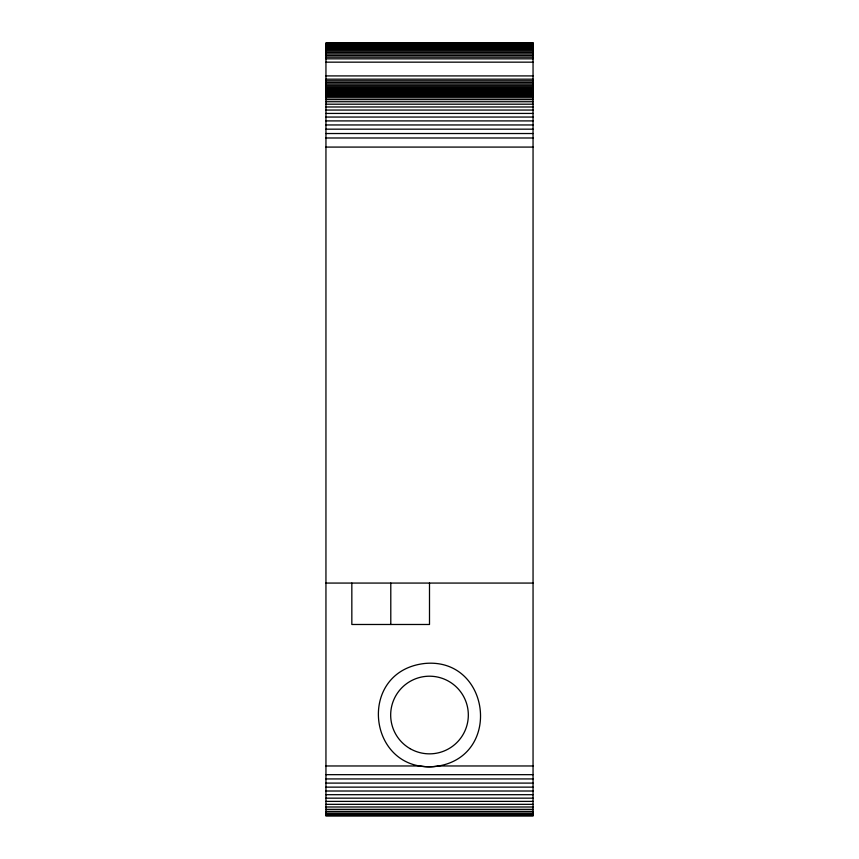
<?xml version="1.0" encoding="UTF-8"?>
<svg xmlns="http://www.w3.org/2000/svg" width="859" height="859" viewBox="0 0 859 859"><rect width="100%" height="100%" fill="white"/><g stroke="black" fill="none" stroke-linecap="round" stroke-linejoin="round"><path stroke-width="1.29" d="M438.487 766.013C502.536 754.986 489.705 657.522 424.99 663.449C354.595 671.147 367.877 776.611 438.487 766.013A51.776 51.776 0 0 1 420.513 766.013M325.948 43.24L533.052 43.24M325.948 43.605L533.052 43.605M325.948 44.11L533.052 44.11M325.948 44.754L533.052 44.754M325.948 45.527L533.052 45.527M325.948 46.429L533.052 46.429M325.948 47.449L533.052 47.449M325.948 48.576L533.052 48.576M325.948 49.811L533.052 49.811M325.948 51.143L533.052 51.143M325.948 52.56L533.052 52.56M325.948 54.042L533.052 54.042M325.948 55.588L533.052 55.588M325.948 57.188L533.052 57.188M325.948 58.831L533.052 58.831M325.948 62.159L533.052 62.159M325.948 75.914L533.052 75.914M325.948 79.178L533.052 79.178M325.948 80.778L533.052 80.778M325.948 82.346L533.052 82.346M325.948 83.86L533.052 83.86M325.948 85.32L533.052 85.32M325.948 86.705L533.052 86.705M325.948 88.005L533.052 88.005M325.948 89.218L533.052 89.218M325.948 90.324L533.052 90.324M325.948 91.322L533.052 91.322M325.948 92.203L533.052 92.203M325.948 92.965L533.052 92.965M325.948 93.588L533.052 93.588M325.948 94.082L533.052 94.082M325.948 94.436L533.052 94.436M325.948 94.726L533.052 94.726M325.948 95.521L533.052 95.521M325.948 96.509L533.052 96.509M325.948 97.883L533.052 97.883M325.948 99.633L533.052 99.633M325.948 101.738L533.052 101.738M325.948 104.197L533.052 104.197M325.948 106.978L533.052 106.978M325.948 110.059L533.052 110.059M325.948 113.431L533.052 113.431M325.948 117.049L533.052 117.049M325.948 120.904L533.052 120.904M325.948 124.952L533.052 124.952M325.948 129.172L533.052 129.172M325.948 133.532L533.052 133.532M325.948 137.988L533.052 137.988M325.948 147.082L533.052 147.082M325.948 583.068L533.052 583.068M325.948 765.97L420.298 765.97M438.702 765.97L533.052 765.97M325.948 774.668L533.052 774.668M325.948 778.93L533.052 778.93M325.948 783.097L533.052 783.097M325.948 787.134L533.052 787.134M325.948 791.01L533.052 791.01M325.948 794.693L533.052 794.693M325.948 798.161L533.052 798.161M325.948 801.383L533.052 801.383M325.948 804.335L533.052 804.335M325.948 806.988L533.052 806.988M325.948 809.339L533.052 809.339M325.948 811.358L533.052 811.358M325.948 813.033L533.052 813.033M325.948 814.343L533.052 814.343M325.948 815.288L533.052 815.288M429.5 583.068L429.5 624.482L351.836 624.482L351.836 583.068M390.791 583.068L390.791 624.482M533.052 42.95L325.948 42.95L325.948 816.05L533.052 816.05L533.052 42.95M410.087 748.651A38.827 38.827 0 0 0 468.327 715.032A38.827 38.827 0 0 0 410.087 681.402A38.827 38.827 0 0 0 410.087 748.651"/></g></svg>
